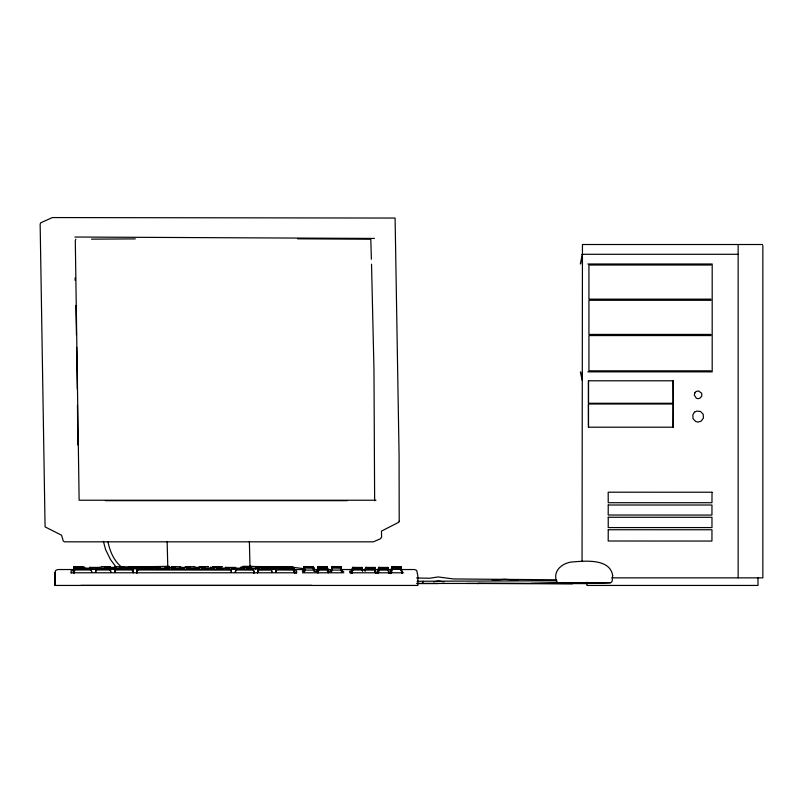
<?xml version="1.0" encoding="UTF-8"?>
<svg xmlns="http://www.w3.org/2000/svg" width="803" height="803" viewBox="0 0 803 803"><rect width="100%" height="100%" fill="white"/><g stroke="black" fill="none" stroke-linecap="round" stroke-linejoin="round"><path stroke-width="1.2" d="M73.996 569.538L57.836 569.538L55.758 570.411L54.895 572.499L54.875 585.437L417.891 585.437L417.881 576.022L416.697 570.401L414.619 569.538L400.928 569.538M256.438 566.547L255.796 566.687L255.605 569.056L255.796 566.687L265.12 566.687L264.468 566.547M269.437 569.056L269.647 566.687L278.982 566.687L278.33 566.547M303.805 570.24L304.126 566.687L304.779 566.547L313.461 566.687L313.782 570.24L313.431 566.687L312.809 566.547M318.64 566.547L318.008 566.687L317.687 570.24L317.988 566.687L318.64 566.547L327.323 566.687L327.624 570.24L327.323 566.687L326.67 566.547M332.502 566.547L331.85 566.687L331.529 570.24L331.87 566.687L332.502 566.547L341.185 566.687L341.506 570.24L341.155 566.687L340.532 566.547M392.376 566.547L391.734 566.687L391.432 570.24L391.734 566.687L392.376 566.547L401.068 566.687L401.37 570.24L401.038 566.687L400.416 566.547M255.595 569.056L255.816 566.687M269.678 566.687L269.457 569.056L269.678 566.687L270.3 566.547M304.146 566.687L303.825 570.24L304.146 566.687L304.779 566.547M317.687 570.24L317.988 566.687M331.549 570.24L331.87 566.687M391.422 570.24L391.754 566.687M303.765 571.716L304.227 568.173L304.869 568.032L313.582 568.173L313.873 570.531M73.916 572.9L74.468 569.357L102.493 569.357M96.511 569.959L95.848 570.1L95.497 572.459L95.848 570.1L96.511 569.959L109.8 569.959L110.463 570.1L110.814 572.459L110.463 570.1L109.8 569.959M115.702 569.959L115.04 570.1L114.699 572.459L115.04 570.1L115.702 569.959L132.053 569.959L132.716 570.1L133.067 572.459L132.716 570.1L132.053 569.959M138.006 569.217L137.343 569.357L136.811 572.9L137.343 569.357L147.772 569.357L147.11 569.217M138.116 569.959L137.454 570.1L137.102 572.459L137.454 570.1L138.116 569.959L231.103 570.1L231.455 572.459L231.103 570.1M236.363 569.959L235.701 570.1L235.359 572.459L235.701 570.1L236.363 569.959L253.497 570.1M258.696 569.217L258.034 569.357L257.502 572.9L258.034 569.357L258.696 569.217L293.948 569.357L294.48 572.9L293.948 569.357M276.794 569.959L276.142 570.1L275.8 572.459L276.142 570.1L276.794 569.959L293.938 570.1M351.865 572.9L352.617 568.173L361.982 568.173M352.085 572.368L352.658 568.825L362.023 568.825M352.115 572.9L352.668 569.357L362.063 569.357M365.044 570.973L365.616 567.43L374.991 567.43L375.884 573.342L374.961 567.43M377.721 573.342L378.655 567.43L388.03 567.43M390.76 573.342L391.693 567.43L401.068 567.43M95.497 572.459L95.868 570.1M114.699 572.459L115.06 570.1M136.811 572.9L137.363 569.357M137.102 572.459L137.474 570.1M374.69 570.1L375.041 572.459L374.67 570.1L353.099 569.959L352.467 570.1L352.075 572.459L352.658 568.825L353.29 568.675M352.688 569.357L352.146 572.9L352.688 569.357L353.33 569.217M391.473 572.92L392.025 569.367L392.687 569.227L401.39 569.367L401.942 572.92M235.349 572.459L235.721 570.1M257.502 572.9L258.054 569.357M275.79 572.459L276.162 570.1M351.875 572.9L352.617 568.173L353.25 568.022M365.064 570.973L365.616 567.43L366.258 567.279M377.731 573.342L378.655 567.43L379.297 567.279M390.77 573.342L391.693 567.43L392.336 567.279M580.338 263.996L582.285 254.29L582.285 263.996M75.833 239.204L75.301 240.559L79.126 500.229L375.975 500.229M423.151 581.262L422.458 582.727L423.914 583.45M575.55 582.566L572.158 583.801L479.562 583.38M172.063 566.547L171.43 566.687L180.735 566.687L180.083 566.547M185.915 566.547L185.282 566.687L194.587 566.687L193.945 566.547M199.776 566.547L199.144 566.687L208.449 566.687L207.796 566.547M212.996 566.687L222.301 566.687L221.658 566.547M242.586 566.547C239.555 566.727 253.698 566.727 250.616 566.547M284.162 566.547C281.12 566.727 295.293 566.727 292.192 566.547M74.498 566.547L73.866 566.687L73.535 570.24L73.866 566.687L83.171 566.687L82.518 566.547M101.65 566.547L101.017 566.687L110.322 566.687L109.67 566.547M114.869 566.687L124.174 566.687L123.521 566.547M129.353 566.547L128.721 566.687L138.026 566.687L137.383 566.547M143.215 566.547L142.583 566.687L151.887 566.687M213.437 569.217L212.795 569.357L223.214 569.357M228.524 569.217L227.891 569.357L238.3 569.357M235.118 568.675L234.476 568.825L244.885 568.825M246.953 568.022L246.31 568.173L256.729 568.173M243.62 569.217L242.958 569.357L253.387 569.357L253.949 572.9L253.387 569.357M256.157 567.279L255.495 567.43L265.934 567.43M250.205 568.675L249.562 568.825L259.981 568.825M262.039 568.022L261.397 568.173L271.815 568.173M258.646 569.959L258.004 570.1L271.565 570.1L271.916 572.459L271.565 570.1M265.341 568.675L264.699 568.825L293.858 568.825M270.982 567.279L270.35 567.43L293.838 567.43L294.751 573.342L293.838 567.43M276.864 568.022L276.212 568.173L293.848 568.173L294.581 572.9M304.829 567.289L304.196 567.43L303.544 572.158L304.196 567.43L313.541 567.43L314.003 570.973L313.541 567.43L312.889 567.289M305.26 569.959C302.058 570.13 317.637 570.14 314.364 569.959M318.691 567.289L318.058 567.43L317.406 572.158L318.058 567.43L318.691 567.289L327.403 567.43L327.915 571.716M318.731 568.032L318.088 568.173L317.617 571.716L318.088 568.173L318.731 568.032L327.443 568.173L327.895 571.716L327.383 567.43L326.751 567.289M319.092 569.217L318.45 569.357L317.958 572.9L318.45 569.357L319.092 569.217L327.805 569.357L328.256 572.9L327.775 569.357L327.142 569.217M319.122 569.959C316.061 570.14 330.314 570.14 327.182 569.959M332.552 567.289L331.92 567.43L331.428 570.973L331.92 567.43L341.265 567.43L341.887 572.158L341.265 567.43L340.613 567.289M332.593 568.032L331.96 568.173L331.468 571.716L331.96 568.173L332.593 568.032L341.305 568.173L341.767 571.716M331.93 569.959C328.688 570.13 344.306 570.14 341.044 569.959M353.22 567.279L352.577 567.43L351.644 573.342L352.557 567.43L361.952 567.43L362.484 570.973L361.952 567.43M366.288 568.022L365.656 568.173L365.265 570.531L365.656 568.173L375.021 568.173M366.329 568.675L365.666 568.825L375.061 568.825L375.653 572.9L375.071 569.357L365.706 569.357L366.369 569.217M379.327 568.022L378.695 568.173L377.942 572.9L378.695 568.173L388.06 568.173M379.367 568.675L378.705 568.825L388.1 568.825L388.692 572.9L388.08 568.825M379.407 569.217L378.765 569.357L378.203 572.9L378.765 569.357L388.14 569.357M379.448 569.959L378.805 570.1L378.434 572.459L378.785 570.1L388.18 570.1M392.376 568.022L391.734 568.173L390.981 572.9L391.734 568.173L401.099 568.173M392.406 568.675L391.774 568.825L391.222 572.368L391.744 568.825L392.406 568.675L401.139 568.825L401.681 572.368L401.119 568.825M75.131 567.279L74.488 567.43L73.565 573.342L74.488 567.43L84.897 567.43L84.235 567.279M75.191 568.022L74.549 568.173L73.806 572.9L74.549 568.173L90.96 568.173L90.307 568.022M75.251 568.675L74.609 568.825L93.911 568.825M90.217 567.279L89.575 567.43L99.984 567.43L99.321 567.279M96.089 568.022L95.447 568.173L105.855 568.173L105.193 568.022M98.699 568.825L109.108 568.825M105.303 567.279L104.661 567.43L115.07 567.43L114.407 567.279M111.175 568.022L110.533 568.173L120.942 568.173L120.279 568.022M114.427 568.675L113.785 568.825L124.194 568.825L123.532 568.675M120.38 567.279L119.737 567.43L130.146 567.43L129.494 567.279M126.262 568.022L125.619 568.173L136.028 568.173L135.366 568.022M122.277 569.357L132.686 569.357L133.218 572.9L132.666 569.357L132.023 569.217M129.504 568.675L128.871 568.825L139.28 568.825L138.618 568.675M134.824 567.43L145.233 567.43M141.348 568.022L140.706 568.173L151.115 568.173L150.452 568.022M144.59 568.675L143.948 568.825L154.367 568.825M150.552 567.279L149.91 567.43L160.319 567.43L159.656 567.279M155.792 568.173L166.201 568.173M153.092 569.217C149.87 569.387 165.488 569.397 162.196 569.217M159.677 568.675C156.424 568.855 172.043 568.855 168.791 568.675M165.639 567.279L164.996 567.43L175.405 567.43L174.743 567.279M171.511 568.022L170.878 568.173L181.287 568.173M168.178 569.217L167.536 569.357L177.945 569.357M174.763 568.675L174.121 568.825L184.539 568.825M180.725 567.279L180.083 567.43L190.492 567.43M186.597 568.022C183.385 568.203 198.993 568.203 195.711 568.022M183.265 569.217L182.602 569.357L193.011 569.357M189.849 568.675L189.207 568.825L199.626 568.825M195.812 567.279C192.59 567.46 208.198 567.47 204.916 567.279M201.683 568.022C198.471 568.203 214.08 568.203 210.798 568.022M198.351 569.217L197.709 569.357L208.128 569.357M204.936 568.675L204.303 568.825L214.712 568.825M210.898 567.279L210.256 567.43L220.664 567.43M216.77 568.022C213.528 568.203 229.136 568.203 225.884 568.022M220.022 568.675L219.37 568.825L229.778 568.825M225.984 567.279L225.342 567.43L235.751 567.43M231.866 568.022L231.224 568.173L241.633 568.173M241.071 567.279L240.428 567.43L250.837 567.43M114.849 566.687L115.502 566.547M212.976 566.687L213.628 566.547M304.227 568.173L304.869 568.032M98.679 568.825L99.341 568.675M122.257 569.357L122.919 569.217M134.804 567.43L135.466 567.279M155.772 568.173L156.424 568.022M352.467 570.1L353.099 569.959M433.5 581.804L438.197 581.041L444.059 581.814M565.041 582.546L533.152 583.45L416.627 583.45M477.363 583.54L479.863 583.349M492.229 580.198L504.645 579.324L517.945 580.198M556.961 580.77L417.048 581.262M119.537 567.129L169.403 566.326M417.45 583.53L438.308 583.55M586.682 583.47L466.563 583.45M91.482 239.143L135.336 238.892M105.354 500.67L347.328 500.67M582.055 254.29L738.148 254.29M587.826 263.996L712.191 263.996L712.191 371.859L587.826 371.859M710.976 265.03L588.93 265.03L588.93 299.148L710.976 299.148M710.976 300.292L588.93 300.292L588.93 334.419L710.976 334.419M710.976 335.564L588.93 335.564L588.93 370.825L710.976 370.825M672.753 403.277L588.448 403.277L588.448 380.793L672.753 380.793M672.753 427.196L588.448 427.196L588.448 403.999L672.753 403.999M588.448 403.999L588.499 427.196M341.155 566.687L341.486 570.24M313.431 566.687L313.762 570.24M313.551 568.173L312.919 568.032M327.413 568.173L326.781 568.032M341.285 568.173L340.643 568.032M107.17 569.357L117.599 569.357M293.798 569.528L305.13 569.528M313.12 569.528L318.821 569.528M327.524 569.528L332.502 569.528M341.205 569.528L352.407 569.528M362.354 569.528L366.098 569.538M374.8 569.538L378.534 569.538M388.491 569.538L392.215 569.538M75.281 569.959L90.699 569.959L91.361 570.1L91.733 572.459L91.341 570.1L90.699 569.959M74.89 570.823L71.136 570.823L71.136 573.081M294.089 570.823L296.598 570.823L296.598 573.081M302.36 571.445L304.869 571.445M314.886 571.445L318.65 571.445M327.413 571.445L331.539 571.445M341.195 571.445L343.704 571.445M71.136 572.79L296.598 572.79M302.47 572.79L343.814 572.79M403.578 572.79L350.319 572.79L350.138 570.823L350.138 573.081M611.735 577.859L762.85 577.859L762.85 245.477M80.792 585.397L311.725 585.397M556.549 579.786L453.384 578.953L438.067 576.935L429.756 578.25L416.616 577.999M74.88 237.026L374.419 238.441M297.542 238.812L370.795 239.244L371.377 259.239M587.846 583.56L531.355 583.4M252.975 566.527L249.231 566.466L251.67 566.527M243.038 566.286L291.65 567.129L303.634 568.644M144.57 567.279L145.213 567.43M108.445 568.675L109.088 568.825M93.248 568.675L93.891 568.825M151.235 566.547L151.867 566.687M762.448 244.513L582.456 244.513L582.055 561.618M121.895 567.309C114.066 561.207 109.74 551.199 107.963 541.583M116.033 566.998L110.553 559.651L105.594 549.603L103.396 541.373M580.338 371.859L582.285 380.512L582.285 371.859M253.367 569.357L253.919 572.9M401.39 569.367L401.45 570.09M54.895 572.499L55.136 585.437M390.027 569.708L390.057 570.22M330.133 569.708L330.163 570.22M316.262 569.708L316.292 570.22M302.4 569.708L302.43 570.22M371.528 264.227L373.967 369.47L374.64 500.831M75.091 277.968L75.161 280.468M249.372 541.393L250.014 567.048M167.144 541.393L167.787 567.048M75.883 305.441L76.456 334.992M76.686 347.308L77.319 389.254M77.479 405.324L77.791 444.932M757.982 577.859L757.982 585.437L586.943 585.437L586.943 582.185M738.148 245.477L738.148 577.859M588.499 380.793L588.499 403.277M608.242 517.262L608.222 527.571L711.97 527.581L711.98 517.283L608.242 517.262M608.242 529.739L608.192 541.011L711.93 541.051L711.98 529.749L608.242 529.739M608.242 505.007L608.192 515.024L711.93 515.064L711.98 505.017L608.242 505.007M712.02 492.229L711.97 502.718L608.222 502.708L608.192 492.199L712.02 492.229M673.245 403.638L673.115 427.487L673.115 380.512L673.245 403.638M612.649 575.309L612.197 581.101L611.043 582.627L559.922 583.078L557.423 582.627L556.409 581.051C553.076 570.933 561.578 563.726 570.752 562.09C583.62 561.096 609.638 557.844 612.649 575.309M378.735 568.825L378.163 572.368L378.735 568.825M694.846 392.908L694.264 395.016L696.382 398.248L698.088 398.71L700.236 398.017L701.822 395.889L701.661 393.249L698.56 390.941L695.99 391.553L694.846 392.908M399.201 521.227L398.9 522.191L381.495 531.084L381.586 537.287L380.291 538.843L373.415 541.824L64.33 541.824L63.246 540.861L61.54 535.2L45.078 526.888L40.15 224.167L40.682 222.812L52.406 217.563L395.096 218.055L399.081 455.311L399.201 521.227M694.475 412.17L692.808 414.89L693.029 418.674L695.629 421.434L698.068 422.107L701.16 421.113L703.418 418.062L703.197 414.278L700.597 411.517L696.833 411.076L694.475 412.17M610.461 582.617L582.155 583.219L610.461 582.617M562.14 583.068L559.922 583.078L587.103 583.068L562.14 583.068M291.65 567.129L255.414 566.587L291.65 567.129M401.972 573.342L401.038 567.43L401.992 573.342M388.933 573.342L388 567.43L388.943 573.342"/></g></svg>
